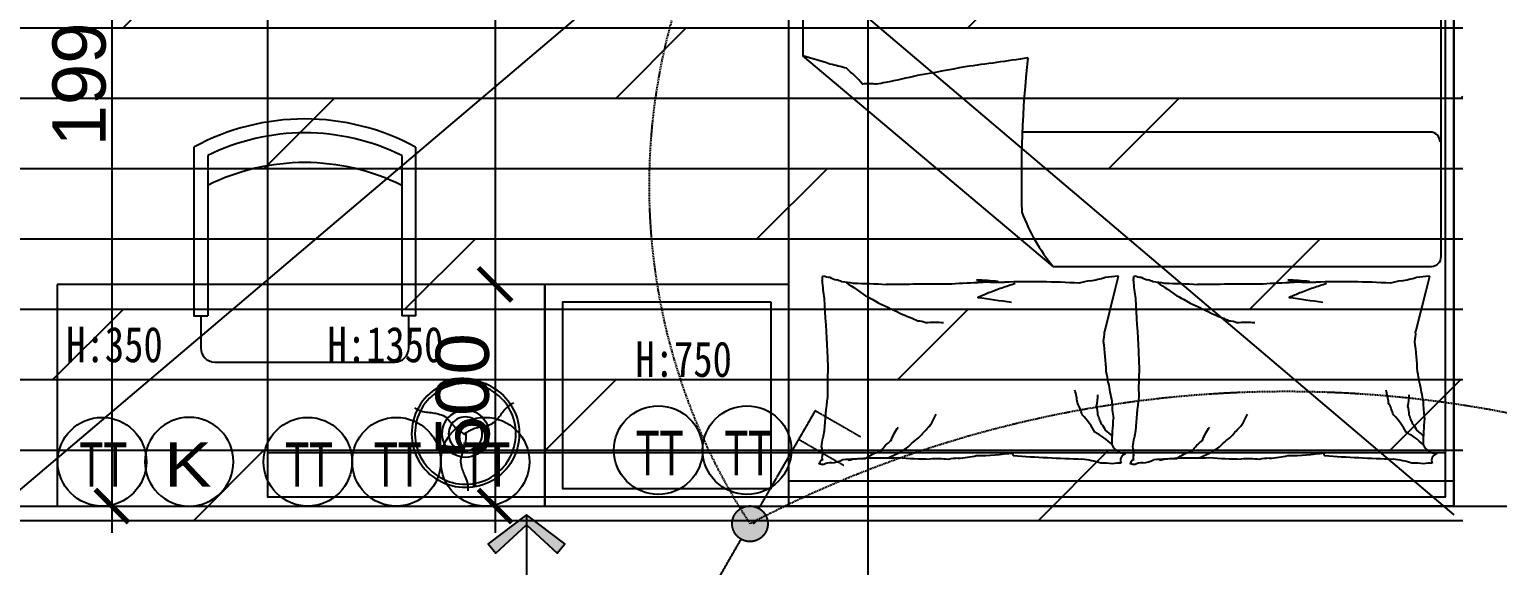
# Model space of a CAD drawing. Header units: millimetres. Extents: x 148889 to 229003, y -70503 to 111106.
# Drawn here: x 214259 to 217570, y 55778 to 56988 of the extents above; entities that cross this region are included whole.
import ezdxf
from ezdxf.enums import TextEntityAlignment as Align
from ezdxf.lldxf.tags import DXFTag

# ---------------------------------------------------------------- set-up
doc = ezdxf.new("R2010")
doc.units = ezdxf.units.MM
doc.header["$PDMODE"] = 3
doc.linetypes.add('DASHED2', pattern=[0.375, 0.25, -0.125])
for name, color, linetype in [('AXIS_TEXT', 7, 'Continuous'), ('C-天花标高', 1, 'Continuous'), ('C-灯具设备尺寸', 44, 'Continuous'), ('C-造型线1(造型分割)', 4, 'Continuous'), ('F-地坪1(分割线)', 16, 'Continuous'), ('P-原墙线', 7, 'Continuous'), ('P-外部尺寸', 44, 'Continuous'), ('P-完成面尺寸', 44, 'Continuous'), ('P-开关', 7, 'DASHED2'), ('P-捣墙线', 250, 'Continuous'), ('P-插座', 1, 'Continuous'), ('P-活动家具', 3, 'Continuous')]:
    doc.layers.add(name, color=color, linetype=linetype)
doc.styles.add('Arial', font='arial.ttf')
doc.styles.add('COMPLEX', font='complex_.ttf')
doc.styles.add('ROMANS', font='ROMANS.shx', dxfattribs={"bigfont": 'BIGFONT.shx'})
doc.styles.add('宋体', font='SimSun.ttf')
tags = doc.linetypes.add('ACAD_ISO03W100', pattern=[30, 12, -18]).pattern_tags.tags
tags[6:7] = [DXFTag(74, 4), DXFTag(75, 0), DXFTag(340, '0'), DXFTag(46, 1.0), DXFTag(50, 0.0), DXFTag(44, 0.0), DXFTag(45, 0.0)]
tags[4:5] = [DXFTag(74, 4), DXFTag(75, 0), DXFTag(340, '0'), DXFTag(46, 1.0), DXFTag(50, 0.0), DXFTag(44, 0.0), DXFTag(45, 0.0)]
doc.dimstyles.new('1比60', dxfattribs={"dimscale": 60, "dimtxt": 2, "dimasz": 1.25, "dimexe": 1, "dimexo": 1, "dimgap": 0.2, "dimtad": 1, "dimdec": 0, "dimrnd": 0.005, "dimzin": 0, "dimdsep": 46, "dimtxsty": 'Arial', "dimblk": 'ARCHTICK', "dimcen": 0.125, "dimdle": 1, "dimclrd": 44, "dimclre": 44, "dimclrt": 50, "dimadec": 0, "dimazin": 0, "dimtfac": 1, "dimtdec": 0, "dimtix": 1, "dimtmove": 2, "dimatfit": 3, "dimldrblk": 'DOT', "dimfxl": 4, "dimfxlon": 1, "dimtvp": 1, "dimtolj": 1, "dimtzin": 0, "dimarcsym": 0})
doc.dimstyles.new('1比80', dxfattribs={"dimscale": 80, "dimtxt": 2, "dimasz": 1.25, "dimexe": 1, "dimexo": 1, "dimgap": 0.25, "dimtad": 1, "dimdec": 0, "dimrnd": 0.005, "dimzin": 0, "dimdsep": 46, "dimtxsty": 'Arial', "dimblk": 'ARCHTICK', "dimcen": 0.125, "dimdle": 1, "dimclrd": 44, "dimclre": 44, "dimclrt": 50, "dimadec": 0, "dimazin": 0, "dimtfac": 1, "dimtdec": 0, "dimtix": 1, "dimtmove": 2, "dimatfit": 3, "dimldrblk": 'DOT', "dimfxl": 5, "dimfxlon": 1, "dimtvp": 1, "dimtolj": 1, "dimtzin": 0, "dimarcsym": 0})
doc.dimstyles.new('出图比例1：50', dxfattribs={"dimscale": 50, "dimtxt": 2.5, "dimasz": 2, "dimexe": 2, "dimexo": 2, "dimgap": 1, "dimtad": 1, "dimdec": 0, "dimrnd": 5, "dimzin": 0, "dimdsep": 46, "dimtxsty": 'ROMANS', "dimblk1": 'ZHL_XS', "dimblk2": 'ZHL_XS', "dimsah": 1, "dimcen": 0.09, "dimclrd": 256, "dimclre": 256, "dimclrt": 41, "dimadec": 0, "dimazin": 0, "dimtfac": 1, "dimtdec": 4, "dimtix": 1, "dimtmove": 2, "dimatfit": 3, "dimldrblk": 'ZHL_JT', "dimfxl": 1, "dimtolj": 1, "dimtzin": 0, "dimarcsym": 0})

# ---------------------------------------------------------------- blocks, each defined once
blk = doc.blocks.new('ZHL_JT')
blk.add_line((-0.221, 0), (-1, 0))
blk.add_lwpolyline([(-0.221, 0), (-0.861, -0.689), (-0.654, -0.862), (0, 0), (-0.654, 0.862), (-0.861, 0.689)], close=True)
for points in [[(-0.861, 0.689), (-0.654, 0.862), (-0.221, 0), (0, 0)], [(-0.861, -0.689), (-0.654, -0.862), (-0.221, 0), (0, 0)]]:
    blk.add_solid(points)
blk = doc.blocks.new('ZHL_XS')
blk.add_line((-1, 0), (0, 0))
at = {"const_width": 0.2}
blk.add_lwpolyline([(-0.6, -0.6), (0.6, 0.6)], dxfattribs=at)
blk = doc.blocks.new('_AXISO')
blk.add_circle((0, 0), 0.5)
at = {"layer": 'AXIS_TEXT', "style": 'COMPLEX', "width": 1.041667}
blk.add_attdef('A', text='', height=0.56, dxfattribs=at).set_placement((-0.25, -0.28), (0.25, -0.28), align=Align.FIT)
blk = doc.blocks.new('A$C56525102')
for p, q in [((75.1, 93.7), (232.9, 369.9)), ((232.9, 369.9), (75.1, 93.7)), ((232.9, 369.9), (360.4, 297)), ((360.4, 297), (232.9, 369.9))]:
    blk.add_line(p, q)
blk.add_ellipse((50.2, 50.2), major_axis=(-50.2, 0), ratio=1, start_param=3.141958, end_param=9.425143)
blk = doc.blocks.new('A$C21F4286C')
h = blk.add_hatch(color=256)
edge = h.paths.add_edge_path()
edge.add_ellipse((117.5, 294.6), major_axis=(-34.9, -19.9), ratio=1, start_angle=275.9333, end_angle=420.2823)
edge.add_ellipse((117.5, 294.6), major_axis=(-34.9, -19.9), ratio=1, start_angle=420.2823, end_angle=444.3644)
edge.add_ellipse((117.5, 294.6), major_axis=(-34.9, -19.9), ratio=1, start_angle=444.3644, end_angle=455.9333)
edge.add_ellipse((117.5, 294.6), major_axis=(-34.9, -19.9), ratio=1, start_angle=95.9333, end_angle=240.2823)
edge.add_ellipse((117.5, 294.6), major_axis=(-34.9, -19.8), ratio=1, start_angle=96.0559, end_angle=264.487, ccw=False)
edge.add_ellipse((117.5, 294.6), major_axis=(-34.9, -19.9), ratio=1, start_angle=95.9333, end_angle=240.2823, ccw=False)
edge.add_ellipse((117.5, 294.6), major_axis=(-34.9, -19.8), ratio=1, start_angle=96.0559, end_angle=264.487, ccw=False)
edge.add_ellipse((117.5, 294.6), major_axis=(-34.9, -19.9), ratio=1, start_angle=95.9333, end_angle=240.2823, ccw=False)
edge.add_ellipse((117.5, 294.6), major_axis=(-34.9, -19.8), ratio=1, start_angle=96.0559, end_angle=264.487)
edge.add_ellipse((117.5, 294.6), major_axis=(-34.9, -19.9), ratio=1, start_angle=264.3644, end_angle=275.9333)
for p, q in [((117.5, 589.3), (235, 589.3)), ((117.5, 334.8), (117.5, 589.3)), ((117.5, 589.3), (117.5, 334.8)), ((235, 514), (117.5, 514)), ((0, 75.3), (117.5, 75.3))]:
    blk.add_line(p, q)
blk.add_ellipse((117.5, 294.6), major_axis=(-34.9, -19.9), ratio=1, start_param=1.572132, end_param=7.855317)
at = {"xscale": 0.8000000002029747, "yscale": 0.7999999998137355, "zscale": 0.8, "rotation": 209.7537206778253}
blk.add_blockref('A$C56525102', (132.4, 349.4), dxfattribs=at)
blk = doc.blocks.new('_ArchTick')
at = {"color": 0, "linetype": 'ByBlock', "const_width": 0.15}
blk.add_lwpolyline([(-0.5, -0.5), (0.5, 0.5)], dxfattribs=at)
blk = doc.blocks.new('*D762')
at = {"layer": 'Defpoints', "color": 0}
for p in [(213576.9, 56148), (218081.5, 55632.5), (213576.9, 55079.6)]:
    blk.add_point(p, dxfattribs=at)
at = {"layer": 'P-外部尺寸', "color": 44, "lineweight": -2}
for p, q in [((213576.9, 55479.6), (213576.9, 54999.6)), ((218081.5, 55479.6), (218081.5, 54999.6)), ((218161.5, 55079.6), (213496.9, 55079.6))]:
    blk.add_line(p, q, dxfattribs=at)
at = {"layer": 'P-外部尺寸', "color": 44, "lineweight": -2, "xscale": 100, "yscale": 100, "zscale": 100, "rotation": 180}
blk.add_blockref('_ArchTick', (213576.9, 55079.6), dxfattribs=at)
at = {"layer": 'P-外部尺寸', "color": 44, "lineweight": -2, "xscale": 100, "yscale": 100, "zscale": 100}
blk.add_blockref('_ArchTick', (218081.5, 55079.6), dxfattribs=at)
at = {"layer": 'P-外部尺寸', "color": 50, "insert": (215829.2, 55181.3), "char_height": 160, "attachment_point": 5, "style": 'Arial'}
blk.add_mtext('\\A1;4505', dxfattribs=at)
blk = doc.blocks.new('_Dot')
at = {"color": 0, "linetype": 'ByBlock', "lineweight": -2}
blk.add_line((-0.5, 0), (-1, 0), dxfattribs=at)
at = {"color": 0, "linetype": 'ByBlock', "const_width": 0.5}
blk.add_lwpolyline([(-0.25, 0, 1), (0.25, 0, 1)], format="xyb", close=True, dxfattribs=at)
blk = doc.blocks.new('*D774')
at = {"layer": 'Defpoints', "color": 0}
for p in [(217125.6, 58977.5), (218956.8, 58977.5), (218321.9, 55912.2)]:
    blk.add_point(p, dxfattribs=at)
at = {"layer": 'P-外部尺寸', "color": 44, "lineweight": -2}
for p, q in [((218956.8, 55832.2), (218956.8, 59057.5)), ((218556.8, 58977.5), (219036.8, 58977.5)), ((218556.8, 55912.2), (219036.8, 55912.2))]:
    blk.add_line(p, q, dxfattribs=at)
at = {"layer": 'P-外部尺寸', "color": 44, "lineweight": -2, "xscale": 100, "yscale": 100, "zscale": 100}
for p, rotation in [((218956.8, 58977.5), 90), ((218956.8, 55912.2), 270)]:
    blk.add_blockref('_ArchTick', p, dxfattribs=dict(at, rotation=rotation))
at = {"layer": 'P-外部尺寸', "color": 50, "insert": (218855.1, 57444.8), "char_height": 160, "attachment_point": 5, "rotation": 90, "style": 'Arial'}
blk.add_mtext('\\A1;3065', dxfattribs=at)
blk = doc.blocks.new('*D852')
at = {"layer": 'Defpoints', "color": 0}
for p in [(214211.9, 57907.5), (214211.9, 55912.5), (214445.6, 55912.5)]:
    blk.add_point(p, dxfattribs=at)
at = {"layer": 'P-捣墙线', "color": 44, "lineweight": -2}
for p, q in [((214445.6, 57967.5), (214445.6, 55852.5)), ((214271.9, 57907.5), (214505.6, 57907.5)), ((214271.9, 55912.5), (214505.6, 55912.5))]:
    blk.add_line(p, q, dxfattribs=at)
at = {"layer": 'P-捣墙线', "color": 44, "lineweight": -2, "xscale": 75, "yscale": 75, "zscale": 75}
for p, rotation in [((214445.6, 57907.5), 90), ((214445.6, 55912.5), 270)]:
    blk.add_blockref('_ArchTick', p, dxfattribs=dict(at, rotation=rotation))
at = {"layer": 'P-捣墙线', "color": 50, "insert": (214372.3, 56910), "char_height": 120, "attachment_point": 5, "rotation": 90, "style": 'Arial'}
blk.add_mtext('\\A1;1995', dxfattribs=at)
blk = doc.blocks.new('*D963')
at = {"layer": 'Defpoints', "color": 0}
for p in [(215421.9, 58267.4), (215971.9, 57769.1), (215421.9, 56162.5)]:
    blk.add_point(p, dxfattribs=at)
at = {"layer": 'P-完成面尺寸', "color": 44, "lineweight": -2}
for p, q in [((215421.9, 58027.4), (215421.9, 58327.4)), ((215971.9, 58027.4), (215971.9, 58327.4)), ((216031.9, 58267.4), (215361.9, 58267.4))]:
    blk.add_line(p, q, dxfattribs=at)
at = {"layer": 'P-完成面尺寸', "color": 44, "lineweight": -2, "xscale": 75, "yscale": 75, "zscale": 75, "rotation": 180}
blk.add_blockref('_ArchTick', (215421.9, 58267.4), dxfattribs=at)
at = {"layer": 'P-完成面尺寸', "color": 44, "lineweight": -2, "xscale": 75, "yscale": 75, "zscale": 75}
blk.add_blockref('_ArchTick', (215971.9, 58267.4), dxfattribs=at)
at = {"layer": 'P-完成面尺寸', "color": 50, "insert": (215696.9, 58340.7), "char_height": 120, "attachment_point": 5, "style": 'Arial'}
blk.add_mtext('\\A1;550', dxfattribs=at)
blk = doc.blocks.new('*D964')
at = {"layer": 'Defpoints', "color": 0}
for p in [(214321.9, 58267.4), (214321.9, 56162.5), (215421.9, 56162.5)]:
    blk.add_point(p, dxfattribs=at)
at = {"layer": 'P-完成面尺寸', "color": 44, "lineweight": -2}
for p, q in [((214321.9, 58027.4), (214321.9, 58327.4)), ((215421.9, 58027.4), (215421.9, 58327.4)), ((215481.9, 58267.4), (214261.9, 58267.4))]:
    blk.add_line(p, q, dxfattribs=at)
at = {"layer": 'P-完成面尺寸', "color": 44, "lineweight": -2, "xscale": 75, "yscale": 75, "zscale": 75, "rotation": 180}
blk.add_blockref('_ArchTick', (214321.9, 58267.4), dxfattribs=at)
at = {"layer": 'P-完成面尺寸', "color": 44, "lineweight": -2, "xscale": 75, "yscale": 75, "zscale": 75}
blk.add_blockref('_ArchTick', (215421.9, 58267.4), dxfattribs=at)
at = {"layer": 'P-完成面尺寸', "color": 50, "insert": (214871.9, 58340.7), "char_height": 120, "attachment_point": 5, "style": 'Arial'}
blk.add_mtext('\\A1;1100', dxfattribs=at)
blk = doc.blocks.new('*D966')
at = {"layer": 'Defpoints', "color": 0}
for p in [(215971.9, 58012.5), (215309.8, 56412.5), (215309.8, 56412.5)]:
    blk.add_point(p, dxfattribs=at)
at = {"layer": 'P-完成面尺寸', "color": 44, "lineweight": -2}
for p, q in [((215309.8, 58072.5), (215309.8, 56352.5)), ((215549.8, 58012.5), (215249.8, 58012.5)), ((215309.8, 56412.5), (215249.8, 56412.5))]:
    blk.add_line(p, q, dxfattribs=at)
at = {"layer": 'P-完成面尺寸', "color": 44, "lineweight": -2, "xscale": 75, "yscale": 75, "zscale": 75}
for p, rotation in [((215309.8, 58012.5), 90), ((215309.8, 56412.5), 270)]:
    blk.add_blockref('_ArchTick', p, dxfattribs=dict(at, rotation=rotation))
at = {"layer": 'P-完成面尺寸', "color": 50, "insert": (215236.5, 57212.5), "char_height": 120, "attachment_point": 5, "rotation": 90, "style": 'Arial'}
blk.add_mtext('\\A1;1600', dxfattribs=at)
blk = doc.blocks.new('*D967')
at = {"layer": 'Defpoints', "color": 0}
for p in [(215309.8, 56412.5), (215309.8, 55912.5), (215309.8, 55912.5)]:
    blk.add_point(p, dxfattribs=at)
at = {"layer": 'P-完成面尺寸', "color": 44, "lineweight": -2}
for p, q in [((215309.8, 56472.5), (215309.8, 55852.5)), ((215309.8, 56412.5), (215249.8, 56412.5)), ((215309.8, 55912.5), (215249.8, 55912.5))]:
    blk.add_line(p, q, dxfattribs=at)
at = {"layer": 'P-完成面尺寸', "color": 44, "lineweight": -2, "xscale": 75, "yscale": 75, "zscale": 75}
for p, rotation in [((215309.8, 56412.5), 90), ((215309.8, 55912.5), 270)]:
    blk.add_blockref('_ArchTick', p, dxfattribs=dict(at, rotation=rotation))
at = {"layer": 'P-完成面尺寸', "color": 50, "insert": (215236.5, 56162.5), "char_height": 120, "attachment_point": 5, "rotation": 90, "style": 'Arial'}
blk.add_mtext('\\A1;500', dxfattribs=at)
blk = doc.blocks.new('*D972')
at = {"layer": 'Defpoints', "color": 0}
for p in [(214176.9, 58267.5), (214176.9, 58267.4), (214321.9, 56162.5)]:
    blk.add_point(p, dxfattribs=at)
at = {"layer": 'P-完成面尺寸', "color": 44, "lineweight": -2}
for p, q in [((214321.9, 58027.4), (214321.9, 58327.4)), ((214176.9, 58267.4), (214101.9, 58267.4)), ((214176.9, 58267.4), (214176.9, 58207.4)), ((214321.9, 58267.4), (214176.9, 58267.4)), ((214321.9, 58267.4), (214396.9, 58267.4))]:
    blk.add_line(p, q, dxfattribs=at)
at = {"layer": 'P-完成面尺寸', "color": 44, "lineweight": -2, "xscale": 75, "yscale": 75, "zscale": 75}
blk.add_blockref('_ArchTick', (214176.9, 58267.4), dxfattribs=at)
at = {"layer": 'P-完成面尺寸', "color": 44, "lineweight": -2, "xscale": 75, "yscale": 75, "zscale": 75, "rotation": 180}
blk.add_blockref('_ArchTick', (214321.9, 58267.4), dxfattribs=at)
at = {"layer": 'P-完成面尺寸', "color": 50, "insert": (214249.4, 58340.7), "char_height": 120, "attachment_point": 5, "style": 'Arial'}
blk.add_mtext('\\A1;145', dxfattribs=at)

msp = doc.modelspace()

# ---------------------------------------------------------------- hatches: boundary and pattern name
at = {"layer": 'F-地坪1(分割线)'}
h = msp.add_hatch(dxfattribs=at)
h.set_pattern_fill('DOLMIT', color=250, scale=25, style=0)
h.paths.add_polyline_path([(214151.9, 58712.5), (217491.9, 58712.5), (217491.9, 55872.5), (214151.9, 55872.5)])

# ---------------------------------------------------------------- linework, layer by layer
for points in [[(214630.4, 56721.8), (214630.4, 56412.5)], [(215130.4, 56721.8), (215130.4, 56412.5)], [(214661.6, 56702.8), (214661.6, 56412.5)], [(215099.1, 56702.8), (215099.1, 56412.5)]]:
    msp.add_lwpolyline(points)
at = {"color": 252, "linetype": 'ACAD_ISO03W100'}
for points in [[(214630.4, 56412.5), (214630.4, 56341.6), (214661.6, 56341.6)], [(214661.6, 56412.5), (214661.6, 56341.6)], [(215130.4, 56412.5), (215130.4, 56341.6), (215099.1, 56341.6)], [(215099.1, 56412.5), (215099.1, 56341.6)]]:
    msp.add_lwpolyline(points, dxfattribs=at)
msp.add_lwpolyline([(214646, 56341.6), (214646, 56268.6, 0.414214), (214677.3, 56237.4), (215083.5, 56237.4, 0.414214), (215114.8, 56268.6), (215114.8, 56341.6)], format="xyb", dxfattribs=at)
for centre, radius, start, end in [((214880.4, 56263.9), 521.7, 61.3642, 118.6358), ((214880.4, 56263.9), 490.4, 63.5091, 116.4909), ((214880.4, 56196.8), 490.4, 63.5091, 116.4909)]:
    msp.add_arc(centre, radius, start, end)
at = {"color": 252, "linetype": 'ByBlock'}
for major_axis, start_param, end_param in [((-31.9, 117.2), 5.497787, 8.63938), ((-29.9, 109.9), 5.497787, 8.63938), ((-29.9, 109.9), 2.356194, 5.497787), ((-10, 36.6), 5.497787, 8.63938), ((-10, 36.6), 2.356194, 5.497787)]:
    msp.add_ellipse((215242.8, 56075.5), major_axis=major_axis, ratio=1, start_param=start_param, end_param=end_param, dxfattribs=at)
at = {"color": 252, "linetype": 'ByBlock', "extrusion": (0, 0, -1)}
msp.add_ellipse((215242.8, 56075.5), major_axis=(117.2, 31.9), ratio=1, start_param=5.497787, end_param=8.63938, dxfattribs=at)
at = {"color": 252}
msp.add_ellipse((215242.8, 56075.5), major_axis=(-14, 51.3), ratio=1, start_param=5.497787, end_param=8.63938, dxfattribs=at)
at = {"color": 252, "extrusion": (0, 0, -1)}
msp.add_ellipse((215242.8, 56075.5), major_axis=(51.3, 14), ratio=1, start_param=5.497787, end_param=8.63938, dxfattribs=at)
at = {"color": 252}
for points in [[(215127.9, 56134.3), (215138.4, 56128.9), (215154.9, 56124.4), (215168.7, 56122.8), (215181.4, 56120.4), (215196.1, 56114.5), (215208.1, 56102.8), (215227.7, 56083.3), (215237, 56077.2), (215243.4, 56073.8)], [(215351.2, 56145.6), (215341.3, 56139.2), (215329.1, 56127.2), (215320.9, 56116.1), (215312.4, 56106.2), (215300, 56096.4), (215283.8, 56091.9), (215257.1, 56084.7), (215247.2, 56079.7), (215241.1, 56075.9)], [(215249.3, 55946.6), (215248.7, 55958.4), (215244.4, 55974.9), (215238.9, 55987.6), (215234.7, 55999.8), (215232.4, 56015.5), (215236.5, 56031.8), (215243.6, 56058.5), (215244.3, 56069.6), (215244, 56076.8)]]:
    msp.add_spline(points, degree=3, dxfattribs=at)
at = {"layer": 'C-灯具设备尺寸'}
for p, q in [((214171.9, 58692.5, -116.6), (217471.9, 55892.5, -116.6)), ((214171.9, 55892.5, -116.6), (217471.9, 58692.5, -116.6))]:
    msp.add_line(p, q, dxfattribs=at)
at = {"layer": 'C-造型线1(造型分割)'}
msp.add_line((217451.9, 56032.5), (214796.9, 56032.5), dxfattribs=at)
msp.add_lwpolyline([(217451.9, 58737.5), (217451.9, 55932.5), (214796.9, 55932.5), (214796.9, 58737.5)], close=True, dxfattribs=at)
at = {"layer": 'P-原墙线'}
for p, q in [((217471.9, 55912.5), (217471.9, 58977.5)), ((214176.9, 55912.5), (217471.9, 55912.5)), ((217471.9, 55912.5), (218081.9, 55912.5))]:
    msp.add_line(p, q, dxfattribs=at)
at = {"layer": 'P-开关', "ltscale": 10}
for centre, radius, start, end in [((217048.9, 56635.3), 1392, 151.8288, 213.2226), ((217093.7, 53568), 2602.6, 74.2154, 117.6848)]:
    msp.add_arc(centre, radius, start, end, dxfattribs=at)
at = {"layer": 'P-活动家具'}
for p, q in [((215971.9, 55912.5), (215971.9, 58012.5)), ((217471.9, 58012.5), (217471.9, 55912.5)), ((215421.9, 56412.5), (214321.9, 56412.5)), ((214321.9, 56412.5), (214321.9, 55912.5)), ((215421.9, 55912.5), (215421.9, 56412.5)), ((217471.9, 55968.5), (215971.9, 55968.5)), ((214321.9, 55912.5), (215421.9, 55912.5)), ((217471.9, 55912.5), (215971.9, 55912.5))]:
    msp.add_line(p, q, dxfattribs=at)
at = {"layer": 'P-活动家具', "color": 252}
for p, q in [((216003.4, 57976.7), (216003.4, 56928)), ((217443.2, 56475.3), (217443.2, 57976.7)), ((216568, 56453.1), (216003.4, 56928)), ((217421, 56756), (216499.3, 56756)), ((215971.9, 55968.5), (215971.9, 56443.6)), ((216568, 56453.1), (217421, 56453.1)), ((216715.1, 56430.6), (216706.7, 56397.3)), ((217416.9, 56430.6), (217408.6, 56397.3)), ((217471.9, 55968.5), (217471.9, 56443.6)), ((216706.7, 56397.3), (216683.8, 56305.5)), ((217408.6, 56397.3), (217385.6, 56305.5))]:
    msp.add_line(p, q, dxfattribs=at)
for points in [[(216511.1, 56923.2, -0.007297), (216369.9, 56903.5, -0.009508), (216262.4, 56883.5, -0.006616), (216190.2, 56867.5, 0.023828), (216170, 56863.8, 0.052541), (216138.2, 56864.3, 0.032755), (216102, 56899.8, 0.013133), (216064.8, 56909.4, 0.007859), (216003.4, 56928)], [(216102, 56416, -0.016108), (216145.2, 56386.9, -0.024599), (216175, 56370.2, -0.009477), (216229.5, 56344.3, -0.015937), (216262.7, 56330.6, -0.072521), (216280.8, 56326.6, -0.033339), (216321.1, 56326.4)], [(216482.5, 56414.3, -0.009729), (216452.2, 56404.3, -0.009729), (216422.3, 56393.1, -0.007971), (216398.1, 56383.1, -0.002711), (216474.3, 56372.3)], [(216803.9, 56416, -0.016108), (216847.1, 56386.9, -0.024599), (216876.9, 56370.2, -0.009477), (216931.4, 56344.3, -0.015937), (216964.5, 56330.6, -0.072521), (216982.7, 56326.6, -0.033339), (217023, 56326.4)], [(217184.4, 56414.3, -0.009729), (217154.1, 56404.3, -0.009729), (217124.2, 56393.1, -0.007971), (217100, 56383.1, -0.002711), (217176.2, 56372.3)], [(216700.7, 56051.1, 0.077379), (216662, 56079.3, 0.077379), (216633.7, 56117.9, 0.047525), (216622.7, 56145.2, 0.047525), (216617, 56174.2)], [(216702.3, 56068.9, 0.05369), (216686.5, 56083.4, 0.070312), (216677.5, 56097, 0.015448), (216673.4, 56106.5, 0.013244), (216669.2, 56117.9, 0.082127), (216665.8, 56138, 0.064164), (216669.2, 56163.7)], [(217402.5, 56051.1, 0.077379), (217363.9, 56079.3, 0.077379), (217335.6, 56117.9, 0.047525), (217324.5, 56145.2, 0.047525), (217318.9, 56174.2)], [(217404.2, 56068.9, 0.05369), (217388.4, 56083.4, 0.070312), (217379.4, 56097, 0.015448), (217375.2, 56106.5, 0.013244), (217371, 56117.9, 0.082127), (217367.7, 56138, 0.064164), (217371, 56163.7)], [(216106.2, 56015.7, -0.088153), (216144.5, 56019.6, -0.088153), (216179.2, 56036.6, -0.077547), (216203.2, 56060.6, -0.077547), (216218.8, 56090.8)], [(216197.3, 56022, -0.027842), (216223.7, 56033.8, -0.048685), (216237.6, 56042.8, -0.023666), (216268.6, 56069.9, -0.031223), (216289.8, 56092.9, -0.046801), (216295.5, 56101.4, -0.023191), (216304.4, 56120)], [(216808, 56015.7, -0.088153), (216846.4, 56019.6, -0.088153), (216881.1, 56036.6, -0.077547), (216905.1, 56060.6, -0.077547), (216920.7, 56090.8)], [(216899.1, 56022, -0.027842), (216925.6, 56033.8, -0.048685), (216939.5, 56042.8, -0.023666), (216970.5, 56069.9, -0.031223), (216991.7, 56092.9, -0.046801), (216997.3, 56101.4, -0.023191), (217006.3, 56120)]]:
    msp.add_lwpolyline(points, format="xyb", dxfattribs=at)
at = {"layer": 'P-活动家具'}
msp.add_lwpolyline([(215971.9, 56412.5), (215421.9, 56412.5), (215421.9, 55912.5), (215971.9, 55912.5)], close=True, dxfattribs=at)
at = {"layer": 'P-活动家具', "color": 252}
msp.add_lwpolyline([(215931.9, 56372.5), (215461.9, 56372.5), (215461.9, 55952.5), (215931.9, 55952.5)], close=True, dxfattribs=at)
for centre, radius, start, end in [((218996.5, 56653.2), 2500.1, 173.7985, 181.7821), ((217418.5, 56733.9), 22.2, 360, 90), ((216888.9, 56719), 416.7, 200.1488, 219.6445), ((217421, 56475.3), 22.2, 270, 360), ((216026.6, 56426.9), 21.5, 343.3022, 9.9984), ((216403.4, 56442.6), 356.9, 183.5049, 189.9984), ((216047.9, 56432.1), 1.47, 262.8796, 343.3022), ((216076.5, 56525), 97.2, 253.7788, 262.8796), ((216103.5, 56504.3), 85.3, 242.7159, 253.7788), ((216068.5, 56373.4), 50.3, 62.7159, 77.131), ((216322.6, 54959), 1465.1, 85.2338, 87.1624), ((216446.4, 56672.7), 255.6, 258.4414, 272.7491), ((216609.6, 56672.1), 255.2, 279.4841, 287.3864), ((216664.4, 56728.6), 300.8, 274.0829, 279.4841), ((216715, 56431.7), 1.02, 165.9551, 274.0829), ((216728.5, 56426.9), 21.5, 343.3022, 9.9984), ((217105.2, 56442.6), 356.9, 183.5049, 189.9984), ((216749.8, 56432.1), 1.47, 262.8796, 343.3022), ((216778.4, 56525), 97.2, 253.7788, 262.8796), ((216805.4, 56504.3), 85.3, 242.7159, 253.7788), ((216770.4, 56373.4), 50.3, 62.7159, 77.131), ((217024.5, 54959), 1465.1, 85.2338, 87.1624), ((217148.3, 56672.7), 255.6, 258.4414, 272.7491), ((217311.5, 56672.1), 255.2, 279.4841, 287.3864), ((217366.3, 56728.6), 300.8, 274.0829, 279.4841), ((217416.9, 56431.7), 1.02, 165.9551, 274.0829), ((216081.5, 56256.4), 162.1, 77.131, 86.426), ((216111.1, 55121), 1293.3, 86.426, 89.7135), ((216299.3, 50058.9), 6353.9, 89.71345, 90.97038), ((216438.6, 54923.1), 1493.5, 91.5355, 94.1282), ((216504, 55151.5), 1268.9, 92.6935, 94.7658), ((216518.9, 54645), 1773.4, 86.5102, 91.9452), ((216666.6, 56288.2), 133, 96.4341, 107.3864), ((216783.3, 56256.4), 162.1, 77.131, 86.426), ((216813, 55121), 1293.3, 86.426, 89.7135), ((217001.2, 50058.9), 6353.9, 89.71345, 90.97038), ((217140.5, 54923.1), 1493.5, 91.5355, 94.1282), ((217205.9, 55151.5), 1268.9, 92.6935, 94.7658), ((217220.7, 54645), 1773.4, 86.5102, 91.9452), ((217368.4, 56288.2), 133, 96.4341, 107.3864), ((231181, 57188), 15150.6, 183.05496, 183.50486), ((231882.9, 57188), 15150.6, 183.05496, 183.50486), ((216608.6, 56302), 75.2, 345.9548, 2.6649), ((217310.5, 56302), 75.2, 345.9548, 2.6649), ((217575, 56305.1), 1516.9, 181.6331, 183.055), ((215956.8, 56181.8), 732, 2.6649, 8.005), ((218276.9, 56305.1), 1516.9, 181.6331, 183.055), ((216658.6, 56181.8), 732, 2.6649, 8.005), ((216813.1, 56179.9), 754.1, 176.6312, 181.6331), ((217515, 56179.9), 754.1, 176.6312, 181.6331), ((216343.5, 56141.4), 352.4, 8.005, 12.1984), ((217658.5, 56355.4), 980, 189.6844, 192.1984), ((217045.4, 56141.4), 352.4, 8.005, 12.1984), ((218360.4, 56355.4), 980, 189.6844, 192.1984), ((217064.7, 56022.8), 1014.5, 172.3191, 176.6312), ((217766.5, 56022.8), 1014.5, 172.3191, 176.6312), ((216927.3, 56148.3), 226.6, 180, 189.6844), ((217629.1, 56148.3), 226.6, 180, 189.6844), ((217247.1, 56050.8), 546.5, 173.7676, 180), ((217949, 56050.8), 546.5, 173.7676, 180), ((215778.4, 56104.3), 273.4, 347.8905, 351.8665), ((216267.4, 56036.2), 220.4, 167.8905, 172.3191), ((216480.2, 56104.3), 273.4, 347.8905, 351.8665), ((216969.3, 56036.2), 220.4, 167.8905, 172.3191), ((216011.7, 56033.7), 36.4, 351.8665, 21.421), ((216063.9, 56022), 17.3, 158.0096, 201.421), ((216291.6, 56605.1), 588.1, 276.0867, 280.1899), ((216395.6, 56551.4), 525.1, 270.0039, 279.073), ((216480.7, 56029.4), 4.11, 123.6206, 229.8304), ((216774.7, 60400.4), 4384.2, 266.1196, 268.1502), ((216734.4, 56068.1), 38, 206.5805, 265.5998), ((216734.4, 56016), 14.6, 101.2724, 206.5805), ((216713.6, 56033.7), 36.4, 351.8665, 21.421), ((216765.8, 56022), 17.3, 158.0096, 201.421), ((216993.5, 56605.1), 588.1, 276.0867, 280.1899), ((217097.5, 56551.4), 525.1, 270.0039, 279.073), ((217182.6, 56029.4), 4.11, 123.6206, 229.8304), ((217476.6, 60400.4), 4384.2, 266.1196, 268.1502), ((217436.3, 56068.1), 38, 206.5805, 265.5998), ((217436.2, 56016), 14.6, 101.2724, 206.5805), ((216039.9, 56012), 2.58, 258.1069, 19.564), ((216038, 56005.9), 3.8, 19.564, 68.2117), ((216039.5, 55979.4), 27.9, 68.2117, 85.6975), ((216046.8, 56011.1), 4.75, 78.1069, 158.0096), ((216066.2, 55977.7), 32.1, 85.6975, 120.6513), ((216063.1, 56069.3), 59.9, 275.2592, 300.6513), ((216063.3, 56929.3), 912, 271.9079, 275.2592), ((216163.6, 57681.3), 1660.3, 269.4243, 271.9079), ((216300.1, 56988.8), 970.2, 265.1982, 269.4243), ((216304.6, 55697), 321.9, 85.1982, 92.5386), ((216361.5, 55851.2), 169.3, 92.5386, 100.1899), ((216583.5, 55683.5), 338.6, 74.256, 81.5628), ((216675.4, 55830.4), 179, 81.5628, 90), ((216721.3, 55909), 100.4, 90, 101.2724), ((216741.8, 56012), 2.58, 258.1069, 19.564), ((216739.9, 56005.9), 3.8, 19.564, 68.2117), ((216741.4, 55979.4), 27.9, 68.2117, 85.6975), ((216748.6, 56011.1), 4.75, 78.1069, 158.0096), ((216768.1, 55977.7), 32.1, 85.6975, 120.6513), ((216765, 56069.3), 59.9, 275.2592, 300.6513), ((216765.2, 56929.3), 912, 271.9079, 275.2592), ((216865.4, 57681.3), 1660.3, 269.4243, 271.9079), ((217001.9, 56988.8), 970.2, 265.1982, 269.4243), ((217006.4, 55697), 321.9, 85.1982, 92.5386), ((217063.3, 55851.2), 169.3, 92.5386, 100.1899), ((217285.4, 55683.5), 338.6, 74.256, 81.5628), ((217377.3, 55830.4), 179, 81.5628, 90), ((217423.2, 55909), 100.4, 90, 101.2724)]:
    msp.add_arc(centre, radius, start, end, dxfattribs=at)

# ---------------------------------------------------------------- block references
at = {"layer": 'P-开关', "ltscale": 10, "rotation": 329.9999999343253}
msp.add_blockref('A$C21F4286C', (215635.4, 55676.2), dxfattribs=at)
at = {"layer": 'P-插座'}
ref = msp.add_blockref('_AXISO', (215677.7, 56038.7), dxfattribs=dict(at, xscale=199.9375195251196, yscale=199.9375195251487, zscale=199.9375195251483))
ref.add_attrib('A', 'TT', dxfattribs={"layer": 'AXIS_TEXT', "height": 100, "style": 'Arial', "width": 0.629046}).set_placement((215626.9, 55982.2), (215734.3, 55982.2), align=Align.FIT)
ref = msp.add_blockref('_AXISO', (215877.7, 56038.7), dxfattribs=dict(at, xscale=199.9375195251196, yscale=199.9375195251487, zscale=199.9375195251483))
ref.add_attrib('A', 'TT', dxfattribs={"layer": 'AXIS_TEXT', "height": 100, "style": 'Arial', "width": 0.629046}).set_placement((215826.9, 55982.2), (215934.2, 55982.2), align=Align.FIT)
ref = msp.add_blockref('_AXISO', (214423.4, 56012.5), dxfattribs=dict(at, xscale=199.9375195251196, yscale=199.9375195251487, zscale=199.9375195251483))
ref.add_attrib('A', 'TT', dxfattribs={"layer": 'AXIS_TEXT', "height": 100, "style": 'Arial', "width": 0.629046}).set_placement((214372.6, 55955.9), (214480, 55955.9), align=Align.FIT)
ref = msp.add_blockref('_AXISO', (214619.8, 56012.5), dxfattribs=dict(at, xscale=-199.9375195251487, yscale=199.9375195251487, zscale=199.9375195251483))
ref.add_attrib('A', 'K', dxfattribs={"layer": 'AXIS_TEXT', "height": 100, "style": 'Arial', "width": 1.152176}).set_placement((214563.3, 55955.9), (214670.6, 55955.9), align=Align.FIT)
ref = msp.add_blockref('_AXISO', (214887.3, 56012.5), dxfattribs=dict(at, xscale=199.9375195251196, yscale=199.9375195251487, zscale=199.9375195251483))
ref.add_attrib('A', 'TT', dxfattribs={"layer": 'AXIS_TEXT', "height": 100, "style": 'Arial', "width": 0.629046}).set_placement((214836.5, 55955.9), (214943.8, 55955.9), align=Align.FIT)
ref = msp.add_blockref('_AXISO', (215087.2, 56012.5), dxfattribs=dict(at, xscale=199.9375195251196, yscale=199.9375195251487, zscale=199.9375195251483))
ref.add_attrib('A', 'TT', dxfattribs={"layer": 'AXIS_TEXT', "height": 100, "style": 'Arial', "width": 0.629046}).set_placement((215036.4, 55955.9), (215143.8, 55955.9), align=Align.FIT)
ref = msp.add_blockref('_AXISO', (215287.2, 56012.5), dxfattribs=dict(at, xscale=199.9375195251196, yscale=199.9375195251487, zscale=199.9375195251483))
ref.add_attrib('A', 'TT', dxfattribs={"layer": 'AXIS_TEXT', "height": 100, "style": 'Arial', "width": 0.629046}).set_placement((215236.4, 55955.9), (215343.7, 55955.9), align=Align.FIT)

# ---------------------------------------------------------------- texts
at = {"layer": 'P-插座', "char_height": 80, "width": 709.117, "attachment_point": 1, "style": '宋体'}
for s, insert in [('{\\W0.8;H:350}', (214342.5, 56316.9, -33)), ('{\\W0.8;H:1350}', (214931.8, 56316.9, -33)), ('{\\W0.8;H:750}', (215626, 56283.9, -66.1))]:
    msp.add_mtext(s, dxfattribs=dict(at, insert=insert))

# ---------------------------------------------------------------- dimensions: what is measured, and where the dimension line sits
at = {"layer": 'P-外部尺寸'}
dim = msp.add_linear_dim(base=(218956.8, 58977.5), p1=(218321.9, 55912.2), p2=(217125.6, 58977.5), angle=90, dimstyle='1比80', dxfattribs=at)
dim.commit()
dim.dimension.update_dxf_attribs({"geometry": '*D774', "text_midpoint": (218855.1, 57444.8)})
dim = msp.add_linear_dim(base=(213576.9, 55079.6), p1=(218081.5, 55632.5), p2=(213576.9, 56148), dimstyle='1比80', dxfattribs=at)
dim.commit()
dim.dimension.update_dxf_attribs({"geometry": '*D762', "text_midpoint": (215829.2, 55181.3)})
at = {"layer": 'P-完成面尺寸'}
for base, p1, p2, picture, middle in [((214176.9, 58267.4), (214321.9, 56162.5), (214176.9, 58267.5), '*D972', (214249.4, 58340.7)), ((214321.9, 58267.4), (215421.9, 56162.5), (214321.9, 56162.5), '*D964', (214871.9, 58340.7)), ((215421.9, 58267.4), (215971.9, 57769.1), (215421.9, 56162.5), '*D963', (215696.9, 58340.7))]:
    dim = msp.add_linear_dim(base=base, p1=p1, p2=p2, dimstyle='1比60', dxfattribs=at)
    dim.commit()
    dim.dimension.update_dxf_attribs({"geometry": picture, "text_midpoint": middle})
for base, p1, p2, picture, middle in [((215309.8, 56412.5), (215971.9, 58012.5), (215309.8, 56412.5), '*D966', (215236.5, 57212.5)), ((215309.8, 55912.5), (215309.8, 56412.5), (215309.8, 55912.5), '*D967', (215236.5, 56162.5))]:
    dim = msp.add_linear_dim(base=base, p1=p1, p2=p2, angle=90, dimstyle='1比60', dxfattribs=at)
    dim.commit()
    dim.dimension.update_dxf_attribs({"geometry": picture, "text_midpoint": middle})
at = {"layer": 'P-捣墙线', "color": 8}
dim = msp.add_linear_dim(base=(214445.6, 55912.5), p1=(214211.9, 57907.5), p2=(214211.9, 55912.5), angle=90, dimstyle='1比60', dxfattribs=at)
dim.commit()
dim.dimension.update_dxf_attribs({"geometry": '*D852', "text_midpoint": (214372.3, 56910)})

# ---------------------------------------------------------------- leaders
at = {"layer": 'C-天花标高'}
for points in [[(216150.3, 57823), (216150.3, 54895.9), (216250.3, 54895.9)], [(215380.5, 55892.5), (215380.5, 54195.9), (215480.5, 54195.9)]]:
    msp.add_leader(points, dimstyle='出图比例1：50', override={"dimgap": 1, "dimtad": 0}, dxfattribs=at)

doc.saveas('drawing.dxf')
